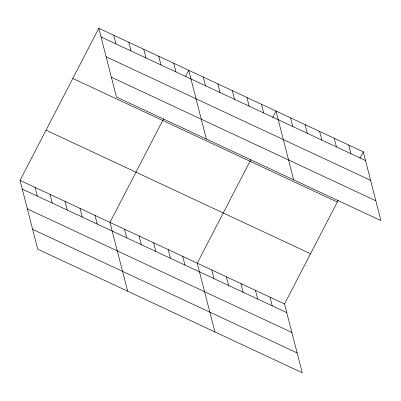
<?xml version="1.0" encoding="UTF-8"?>
<svg xmlns="http://www.w3.org/2000/svg" width="401" height="401" viewBox="0 0 401 401"><rect width="100%" height="100%" fill="white"/><g stroke="black" fill="none" stroke-linecap="round" stroke-linejoin="round"><path stroke-width="0.6" d="M338.143 200.41L284.55 303.958L302.209 372.75L37.714 249.171L20.05 180.385L98.791 28.25L363.286 151.829L380.95 220.615L116.45 97.042L98.791 28.25M163.573 118.851L109.979 222.4L127.643 291.186M185.367 76.746L188.721 70.265L206.38 139.057M250.856 159.633L197.262 263.181L214.926 331.968M272.65 117.528L276.003 111.047L293.667 179.838M359.938 158.305L363.286 151.829M101.017 36.932L365.517 160.51M106.11 56.767L370.609 180.345M111.358 77.203L375.857 200.781M72.807 78.456L337.306 202.034M46.035 130.18L310.534 253.758M20.05 180.385L284.55 303.958M22.281 189.061L286.78 312.64M27.373 208.901L291.873 332.474M32.621 229.337L297.116 352.915M348.74 145.032L350.97 153.713M334.193 138.235L336.424 146.916M319.647 131.438L321.873 140.119M305.096 124.641L307.326 133.322M290.55 117.844L292.78 126.526M261.457 104.25L263.683 112.932M246.911 97.453L249.136 106.135M232.359 90.656L234.59 99.338M217.813 83.859L220.044 92.541M270.003 297.161L272.229 305.843M203.267 77.062L205.492 85.744M255.452 290.369L257.683 299.046M240.906 283.572L243.136 292.249M173.728 63.263L175.959 71.944M226.359 276.775L228.59 285.452M158.741 56.26L160.971 64.942M211.813 269.978L214.039 278.655M143.753 49.258L145.984 57.939M128.766 42.255L130.997 50.937M182.716 256.384L184.946 265.061M113.779 35.253L116.004 43.935M168.169 249.587L170.4 258.269M153.623 242.79L155.849 251.472M139.077 235.994L141.302 244.675M124.526 229.197L126.756 237.878M94.992 215.397L97.222 224.079M80.005 208.395L82.23 217.076M65.017 201.392L67.243 210.074M50.025 194.39L52.255 203.071M35.037 187.387L37.268 196.064"/></g></svg>
